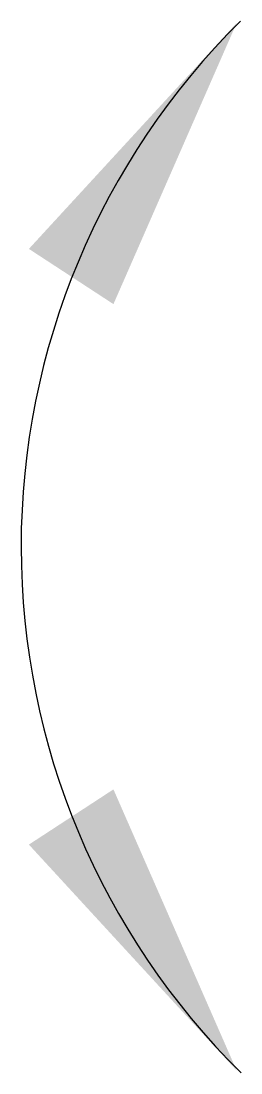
# Model space of a CAD drawing. Extents: x 222.7 to 224.8, y 42.8 to 52.8.
import ezdxf

# ---------------------------------------------------------------- set-up
doc = ezdxf.new("R2010")
doc.units = 0
doc.header["$LTSCALE"] = 5
doc.header["$MEASUREMENT"] = 0
doc.layers.add('11', color=1, linetype='CONTINUOUS')
doc.layers.add('12', color=2, linetype='CONTINUOUS')

msp = doc.modelspace()

# ---------------------------------------------------------------- linework, layer by layer
at = {"layer": '11'}
msp.add_arc((229.726, 47.83), 7.031, 134.6929, 225.3648, dxfattribs=at)
at = {"layer": '12'}
for points in [[(222.769, 50.662), (223.573, 50.137), (224.745, 52.811)], [(222.769, 44.998), (223.573, 45.523), (224.745, 42.849)]]:
    msp.add_solid(points, dxfattribs=at)

doc.saveas('drawing.dxf')
